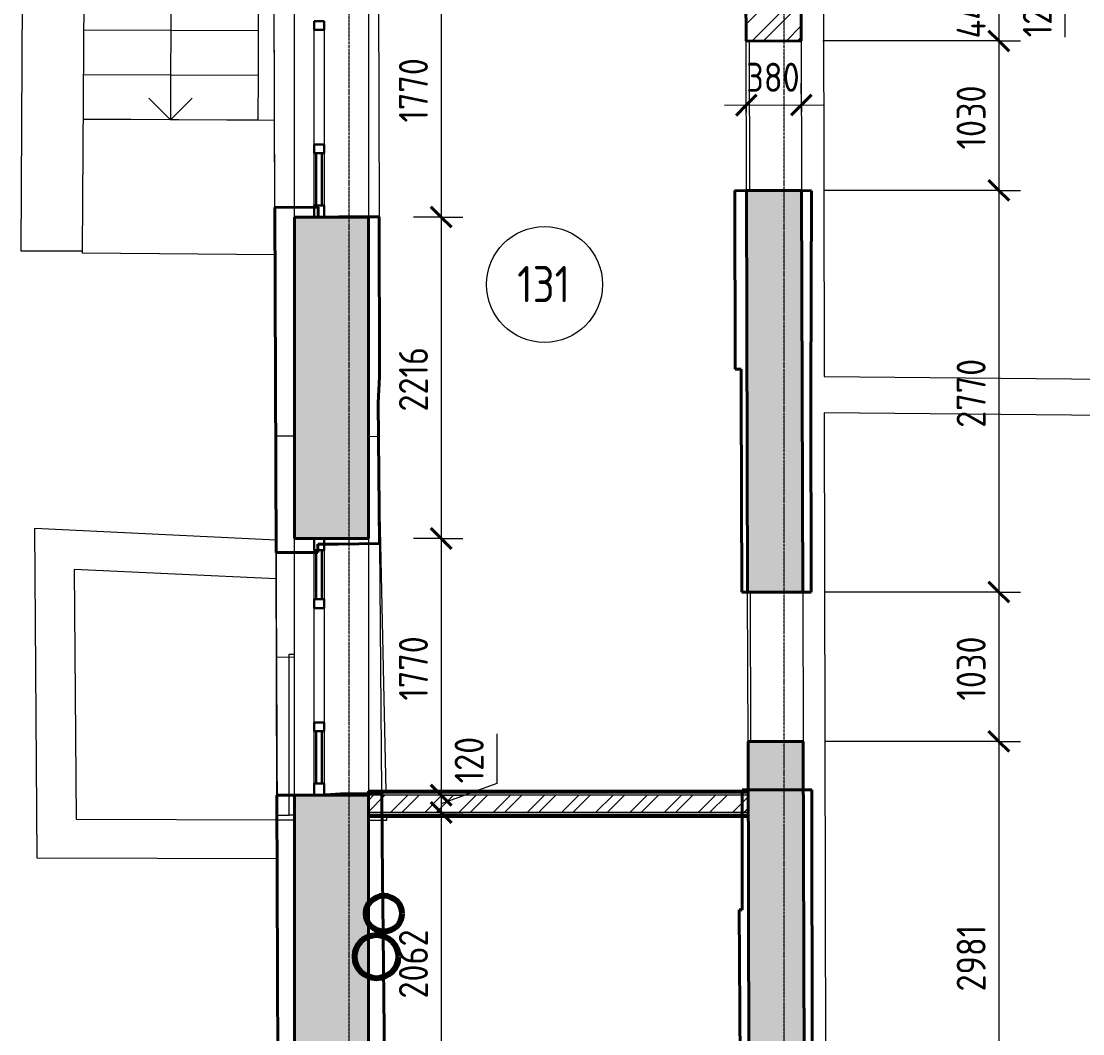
# Model space of a CAD drawing. Header units: millimetres. Extents: x -11886 to 68941, y -8130 to 45506.
# Drawn here: x 44150 to 51468, y 24425 to 31407 of the extents above; entities that cross this region are included whole.
import ezdxf

# ---------------------------------------------------------------- set-up
doc = ezdxf.new("R2010")
doc.units = ezdxf.units.MM
doc.linetypes.add('ADSK_Линия сетки', pattern=[25, 20, -2.5, 0, -2.5])
for name, color, linetype, lineweight in [('Витраж', 7, 'Continuous', 18), ('Лестницы', 7, 'Continuous', 18), ('Марки помещений', 7, 'Continuous', 20), ('Оси', 7, 'Continuous', 9), ('Панели витража', 7, 'Continuous', 18), ('Перекрытие', 7, 'Continuous', 18), ('Размеры', 7, 'Continuous', 9), ('Размеры-100', 7, 'Continuous', 9), ('Стены', 7, 'Continuous', 18), ('Стены внутренние', 7, 'Continuous', 18), ('Стены наружные', 7, 'Continuous', 18), ('Стены штриховка', 7, 'Continuous', 18), ('стояки', 7, 'Continuous', 9), ('Стрелки вверх', 7, 'Continuous', 18)]:
    doc.layers.add(name, color=color, linetype=linetype, lineweight=lineweight)
for name, color, linetype, lineweight, true_color in [('Линии', 7, 'Continuous', 9, 0x00a600), ('планы со стояками отопление_dwg', 7, 'Continuous', 9, 0x767676), ('Стены разрез', 7, 'Continuous', 40, 0xbb5389)]:
    doc.layers.add(name, color=color, linetype=linetype, lineweight=lineweight, true_color=true_color)
doc.styles.add('GOST Common_1', font='GOST_Common.ttf', dxfattribs={"width": 0.9, "height": 200})
doc.styles.add('GOST Common_2', font='GOST_Common.ttf', dxfattribs={"width": 0.9, "height": 250})
doc.dimstyles.new('ADSK_Основной_2_мм_Округление_до_1_мм_1', dxfattribs={"dimscale": 304.8, "dimtxt": 201.142999, "dimasz": 0.463911, "dimexe": 0.492126, "dimexo": 0.492126, "dimgap": 0.098425, "dimtad": 1, "dimdec": 0, "dimdsep": 46, "dimtxsty": 'GOST Common_1', "dimblk1": 'OBLIQUE', "dimblk2": 'OBLIQUE', "dimsah": 1, "dimcen": 0.09, "dimdle": 0.492126, "dimazin": 2, "dimtfac": 1, "dimtdec": 4, "dimtix": 1, "dimtmove": 1, "dimatfit": 3, "dimfxl": 1, "dimtvp": 1, "dimtolj": 1, "dimtzin": 0, "dimlwd": 20, "dimlwe": 20, "dimarcsym": 2})
doc.dimstyles.new('ADSK_Основной_2_мм_Округление_до_1_мм_2', dxfattribs={"dimscale": 304.8, "dimtxt": 201.142999, "dimasz": 0.463911, "dimexe": 0.492126, "dimexo": 0.492126, "dimgap": 0.098425, "dimtad": 1, "dimdec": 0, "dimdsep": 46, "dimtxsty": 'GOST Common_1', "dimblk1": 'OBLIQUE', "dimblk2": 'OBLIQUE', "dimsah": 1, "dimcen": 0.09, "dimdle": 0.492126, "dimazin": 2, "dimtfac": 1, "dimtdec": 4, "dimtix": 1, "dimtmove": 0, "dimatfit": 3, "dimfxl": 1, "dimtvp": 1, "dimtolj": 1, "dimtzin": 0, "dimlwd": 20, "dimlwe": 20, "dimarcsym": 2})
doc.dimstyles.new('ADSK_Основной_2_мм_Округление_до_1_мм_3', dxfattribs={"dimscale": 304.8, "dimtxt": 201.142999, "dimasz": 0.463911, "dimexe": 0.492126, "dimexo": 0.492126, "dimgap": 0.098425, "dimtad": 1, "dimdec": 0, "dimdsep": 46, "dimtxsty": 'GOST Common_1', "dimblk1": 'OBLIQUE', "dimblk2": 'OBLIQUE', "dimsah": 1, "dimcen": 0.09, "dimdle": 0.492126, "dimazin": 2, "dimtfac": 1, "dimtdec": 4, "dimtix": 1, "dimtmove": 0, "dimatfit": 3, "dimfxl": 1, "dimtvp": 1, "dimtolj": 1, "dimtzin": 0, "dimlwd": 20, "dimlwe": 20, "dimarcsym": 2})
pattern_1 = [(45, (0, 0), (-117.8655, 117.8655), []), (45, (78.58, 0), (-117.8655, 117.8655), [])]

# ---------------------------------------------------------------- blocks, each defined once
blk = doc.blocks.new('Существующие стены подвал 2 - Существующие стены подвал 2-649525-01 План 1-го этажа кладочный')
at = {"layer": 'Линии', "color": 243, "lineweight": 18, "true_color": 0xbb5389}
for p, q in [((46033.2, 28545.5), (45903.8, 28546.1)), ((45903.8, 28546.1), (45913.1, 25900.5)), ((45906.3, 27832.4), (45903.8, 28546.1)), ((46612.5, 28542.5), (46543.2, 28542.9)), ((46665.4, 26099.1), (46613, 28542.5)), ((45907.2, 27562), (45906.3, 27832.4)), ((45909.1, 27022), (45907.2, 27562)), ((45909.1, 27022), (46033.2, 27024.7)), ((45909.1, 27022), (45997.8, 27023.9)), ((45913, 25930.4), (45909.1, 27022)), ((45909.1, 27022), (45913, 25930.4)), ((45913, 25930.4), (45909.1, 27022)), ((46033.2, 25932.9), (45913, 25930.4)), ((45913, 25930.4), (45997.8, 25932.2)), ((45913.1, 25900.5), (45913, 25930.4)), ((46669.7, 25898.2), (46669.2, 25923.1)), ((45913.1, 25900.5), (46033.2, 25900.1)), ((46543.2, 25898.6), (46636.3, 25898.3)), ((46636.3, 25898.3), (46669.7, 25898.2))]:
    blk.add_line(p, q, dxfattribs=at)
blk = doc.blocks.new('Существующие стены 1 эт - Существующие стены 1 эт-653793-01 План 1-го этажа кладочный')
at = {"layer": 'Стены', "color": 243, "true_color": 0xbb5389}
for p, q in [((45903.8, 28546.1), (45890.9, 32185)), ((46611.1, 31812.6), (46616.7, 30058.8)), ((45898.2, 30124), (45892.4, 31757.9)), ((45898.2, 30124), (46168.2, 30125)), ((46238.2, 30057.6), (46336.6, 30057.9)), ((46336.6, 30057.9), (46616.7, 30058.8)), ((45906.3, 27832.4), (45903.8, 28546.1)), ((45907.2, 27562), (45906.3, 27832.4)), ((46168.2, 27744.7), (45906.6, 27743.7)), ((45912.5, 26070.1), (45906.6, 27743.7)), ((46334.7, 27802.3), (46238.2, 27801.5)), ((46619.2, 27804.9), (46334.7, 27802.3)), ((46619.2, 27804.9), (46634.5, 26099.1)), ((45913.1, 25900.5), (45907.2, 27562)), ((45912.5, 26070.1), (46033.4, 26070.5)), ((46238.2, 26072.7), (46350.1, 26078.8)), ((46350.1, 26078.8), (46543.2, 26080.6)), ((45930.2, 21076.8), (45913.6, 25765.5))]:
    blk.add_line(p, q, dxfattribs=at)
at = {"layer": 'Стены разрез'}
for p, q in [((49069.8, 30240.5), (49070.8, 29008.9)), ((49598.1, 30238.8), (49069.8, 30240.5)), ((49593.6, 28846.6), (49598.1, 30238.8)), ((45898.2, 30124), (46196.4, 30125.1)), ((45906.6, 27743.7), (45898.2, 30124)), ((46196.4, 30125.1), (46196.6, 30057.4)), ((46196.6, 30057.4), (46336.6, 30057.9)), ((46616.7, 30058.8), (46336.6, 30057.9)), ((46620.2, 28954.4), (46616.7, 30058.8)), ((49070.8, 29008.9), (49113.8, 29008.9)), ((49113.8, 29008.9), (49113.8, 28823.7)), ((46610.4, 28774.9), (46620.2, 28954.4)), ((49596.4, 27471.1), (49593.6, 28846.6)), ((46619.2, 27804.9), (46610.4, 28774.9)), ((49113.8, 28823.7), (49116.6, 27470.1)), ((45906.6, 27743.7), (46195.2, 27744.7)), ((46334.7, 27802.3), (46194.7, 27801.1)), ((46195.2, 27744.7), (46194.7, 27801.1)), ((46619.2, 27804.9), (46334.7, 27802.3)), ((49596.4, 27471.1), (49116.6, 27470.1)), ((45912.5, 26070.1), (46210.2, 26071.1)), ((45920.4, 23842.5), (45912.5, 26070.1)), ((46210.2, 26071.1), (46350.1, 26078.8)), ((46634.7, 26081.4), (46350.1, 26078.8)), ((46640, 25484.8), (46634.7, 26081.4)), ((49599.2, 26107.5), (49119.4, 26106.5)), ((49119.4, 26106.5), (49120.7, 25436.7)), ((49604.7, 23460.1), (49599.2, 26107.5)), ((46641.7, 25326.9), (46640, 25484.8)), ((49120.7, 25436.7), (49120.7, 25279)), ((46657, 23869.9), (46641.7, 25326.9)), ((49120.7, 25279), (49098.6, 25279)), ((49098.6, 25279), (49109.8, 23457.1))]:
    blk.add_line(p, q, dxfattribs=at)
blk = doc.blocks.new('Системная панель - _AR_Стекло_40мм_привязка по центру-V98-01 План 1-го этажа кладочный')
at = {"layer": 'Панели витража', "lineweight": 30}
for p, q in [((180, 20), (-180, 20)), ((-180, 20), (-180, -20)), ((180, -20), (180, 20)), ((-180, -20), (180, -20))]:
    blk.add_line(p, q, dxfattribs=at)
blk = doc.blocks.new('Прямоугольный импост - 70х20_60мм-V99-01 План 1-го этажа кладочный')
at = {"layer": 'Витраж', "lineweight": 30}
for p, q in [((-80, 35), (0, 35)), ((-80, -35), (-80, 35)), ((0, 35), (0, -35)), ((0, -35), (-80, -35))]:
    blk.add_line(p, q, dxfattribs=at)
blk = doc.blocks.new('Прямоугольный импост - 70х20_60мм-V100-01 План 1-го этажа кладочный')
at = {"layer": 'Витраж', "lineweight": 30}
for p, q in [((0, 35), (-80, 35)), ((-80, 35), (-80, -35)), ((0, -35), (0, 35)), ((-80, -35), (0, -35))]:
    blk.add_line(p, q, dxfattribs=at)
blk = doc.blocks.new('Системная панель - _AR_Стекло_40мм_привязка по центру-V101-01 План 1-го этажа кладочный')
at = {"layer": 'Панели витража', "lineweight": 30}
for p, q in [((170, 20), (-170, 20)), ((-170, 20), (-170, -20)), ((170, -20), (170, 20)), ((-170, -20), (170, -20))]:
    blk.add_line(p, q, dxfattribs=at)
blk = doc.blocks.new('Прямоугольный импост - 70х60мм-V16-01 План 1-го этажа кладочный')
at = {"layer": 'Витраж'}
for p, q in [((-6006, 11031.9), (-6006, 11391.9)), ((-5936, 11391.9), (-5936, 11031.9))]:
    blk.add_line(p, q, dxfattribs=at)
blk = doc.blocks.new('Прямоугольный импост - 70х60мм-V102-01 План 1-го этажа кладочный')
at = {"layer": 'Витраж'}
for p, q in [((46168.2, 27744.7), (46168.2, 27761.1)), ((46168.2, 27421.1), (46168.2, 27744.7)), ((46238.2, 27761.1), (46238.2, 27421.1))]:
    blk.add_line(p, q, dxfattribs=at)
blk = doc.blocks.new('Прямоугольный импост - 70х60мм-V103-01 План 1-го этажа кладочный')
at = {"layer": 'Витраж', "lineweight": 30}
for p, q in [((-30, 35), (30, 35)), ((-30, -35), (-30, 35)), ((30, 35), (30, -35)), ((30, -35), (-30, -35))]:
    blk.add_line(p, q, dxfattribs=at)
blk = doc.blocks.new('Прямоугольный импост - 70х60мм-1243040-01 План 1-го этажа кладочный')
at = {"layer": 'Витраж'}
for p, q in [((46168.2, 22619.2), (46168.2, 23409.2)), ((46238.2, 23409.2), (46238.2, 22619.2))]:
    blk.add_line(p, q, dxfattribs=at)
blk = doc.blocks.new('Системная панель - _AR_Стекло_40мм_привязка по центру-V94-01 План 1-го этажа кладочный')
at = {"layer": 'Панели витража', "lineweight": 30}
for p, q in [((180, 20), (-180, 20)), ((-180, 20), (-180, -20)), ((180, -20), (180, 20)), ((-180, -20), (180, -20))]:
    blk.add_line(p, q, dxfattribs=at)
blk = doc.blocks.new('Прямоугольный импост - 70х20_60мм-V96-01 План 1-го этажа кладочный')
at = {"layer": 'Витраж', "lineweight": 30}
for p, q in [((0, 35), (-80, 35)), ((-80, 35), (-80, -35)), ((0, -35), (0, 35)), ((-80, -35), (0, -35))]:
    blk.add_line(p, q, dxfattribs=at)
blk = doc.blocks.new('Прямоугольный импост - 70х60мм-V97-01 План 1-го этажа кладочный')
at = {"layer": 'Витраж', "lineweight": 30}
for p, q in [((-30, 35), (30, 35)), ((-30, -35), (-30, 35)), ((30, 35), (30, -35)), ((30, -35), (-30, -35))]:
    blk.add_line(p, q, dxfattribs=at)
blk = doc.blocks.new('Прямоугольный импост - 70х20_56мм-1423958-01 План 1-го этажа кладочный')
at = {"layer": 'Линии', "color": 8, "lineweight": 18, "true_color": 0x808080}
for p, q in [((45997.8, 27042.2), (46033.2, 27042.2)), ((45997.8, 26487.2), (45997.8, 27042.2))]:
    blk.add_line(p, q, dxfattribs=at)
blk = doc.blocks.new('Прямоугольный импост - 70х20_56мм-1423960-01 План 1-го этажа кладочный')
at = {"layer": 'Линии', "color": 8, "lineweight": 18, "true_color": 0x808080}
for p, q in [((45997.8, 25932.2), (45997.8, 26487.2)), ((46033.2, 25932.2), (45997.8, 25932.2))]:
    blk.add_line(p, q, dxfattribs=at)
blk = doc.blocks.new('планы со стояками отопление_dwg-1484427-01 План 1-го этажа кладочный')
at = {"layer": 'стояки', "color": 246, "lineweight": 80, "true_color": 0x7f001f}
blk.add_circle((219045.8, 181330.8), 124.3, dxfattribs=at)
at = {"layer": 'стояки', "color": 6, "lineweight": 80, "true_color": 0xff00ff}
blk.add_circle((218994.3, 181034.2), 149.9, dxfattribs=at)
blk = doc.blocks.new('ADSK_Марка_Помещение_ОдноЗначение - Номер-247393-01 План 1-го этажа кладочный')
at = {"layer": 'Марки помещений'}
blk.add_circle((0, 0), 4, dxfattribs=at)
blk = doc.blocks.new('DIMBLOCK551-01 План 1-го этажа кладочный')
at = {"layer": 'Размеры-100', "lineweight": 40, "transparency": 16777216}
for p, q in [((50889.8, 31838.1), (50819.1, 31908.8)), ((50889.8, 31838.1), (50960.5, 31767.4)), ((50889.8, 31718.1), (50819.1, 31788.8)), ((50889.8, 31718.1), (50960.5, 31647.4))]:
    blk.add_line(p, q, dxfattribs=at)
at = {"layer": 'Размеры-100', "lineweight": 20, "transparency": 16777216}
for p, q in [((50889.8, 31838.1), (50839.8, 31838.1)), ((50889.8, 31838.1), (50889.8, 31718.1)), ((50889.8, 31838.1), (51039.8, 31838.1)), ((51346.1, 31637.8), (50889.8, 31778.1)), ((50889.8, 31718.1), (50839.8, 31718.1)), ((50889.8, 31718.1), (51039.8, 31718.1)), ((51346.1, 31296.9), (51346.1, 31637.8))]:
    blk.add_line(p, q, dxfattribs=at)
at = {"layer": 'Размеры-100', "color": 0, "lineweight": 20, "transparency": 16777216, "insert": (51054.7, 31296.9), "char_height": 200, "width": 409.104, "attachment_point": 1, "rotation": 90, "line_spacing_factor": 1.022761, "style": 'GOST Common_1'}
blk.add_mtext('120', dxfattribs=at)
blk = doc.blocks.new('_Oblique')
at = {"color": 0, "linetype": 'ByBlock', "lineweight": -2}
blk.add_line((-0.5, -0.5), (0.5, 0.5), dxfattribs=at)
blk = doc.blocks.new('DIMBLOCK552-01 План 1-го этажа кладочный')
at = {"layer": 'Размеры-100', "lineweight": 40, "transparency": 16777216}
for p, q in [((50889.8, 31718.1), (50819.1, 31788.8)), ((50889.8, 31718.1), (50960.5, 31647.4)), ((50889.8, 31271.3), (50819.1, 31342)), ((50889.8, 31271.3), (50960.5, 31200.6))]:
    blk.add_line(p, q, dxfattribs=at)
at = {"layer": 'Размеры-100', "lineweight": 20, "transparency": 16777216}
for p, q in [((50889.8, 31718.1), (50839.8, 31718.1)), ((50889.8, 31718.1), (50889.8, 31271.3)), ((50889.8, 31718.1), (51039.8, 31718.1)), ((50889.8, 31271.3), (49676.8, 31271.3)), ((50889.8, 31271.3), (51039.8, 31271.3))]:
    blk.add_line(p, q, dxfattribs=at)
at = {"layer": 'Размеры-100', "color": 0, "lineweight": 20, "transparency": 16777216, "insert": (50598.4, 31288.4), "char_height": 200, "width": 495.016, "attachment_point": 1, "rotation": 90, "line_spacing_factor": 1.022761, "style": 'GOST Common_1'}
blk.add_mtext('447', dxfattribs=at)
blk = doc.blocks.new('DIMBLOCK553-01 План 1-го этажа кладочный')
at = {"layer": 'Размеры-100', "lineweight": 40, "transparency": 16777216}
for p, q in [((50889.8, 31271.3), (50819.1, 31342)), ((50889.8, 31271.3), (50960.5, 31200.6)), ((50889.8, 30241.3), (50819.1, 30312)), ((50889.8, 30241.3), (50960.5, 30170.6))]:
    blk.add_line(p, q, dxfattribs=at)
at = {"layer": 'Размеры-100', "lineweight": 20, "transparency": 16777216}
for p, q in [((50889.8, 31271.3), (49676.8, 31271.3)), ((50889.8, 31271.3), (50889.8, 30241.3)), ((50889.8, 31271.3), (51039.8, 31271.3)), ((50889.8, 30241.3), (49679.7, 30241.3)), ((50889.8, 30241.3), (51039.8, 30241.3))]:
    blk.add_line(p, q, dxfattribs=at)
at = {"layer": 'Размеры-100', "color": 0, "lineweight": 20, "transparency": 16777216, "insert": (50598.4, 30522.8), "char_height": 200, "width": 560.473, "attachment_point": 1, "rotation": 90, "line_spacing_factor": 1.022761, "style": 'GOST Common_1'}
blk.add_mtext('1030', dxfattribs=at)
blk = doc.blocks.new('DIMBLOCK554-01 План 1-го этажа кладочный')
at = {"layer": 'Размеры-100', "lineweight": 40, "transparency": 16777216}
for p, q in [((50889.8, 30241.3), (50819.1, 30312)), ((50889.8, 30241.3), (50960.5, 30170.6)), ((50889.8, 27471.3), (50819.1, 27542)), ((50889.8, 27471.3), (50960.5, 27400.6))]:
    blk.add_line(p, q, dxfattribs=at)
at = {"layer": 'Размеры-100', "lineweight": 20, "transparency": 16777216}
for p, q in [((50889.8, 30241.3), (49679.7, 30241.3)), ((50889.8, 30241.3), (50889.8, 27471.3)), ((50889.8, 30241.3), (51039.8, 30241.3)), ((50889.8, 27471.3), (49687.5, 27471.3)), ((50889.8, 27471.3), (51039.8, 27471.3))]:
    blk.add_line(p, q, dxfattribs=at)
at = {"layer": 'Размеры-100', "color": 0, "lineweight": 20, "transparency": 16777216, "insert": (50598.4, 28604), "char_height": 200, "width": 605.475, "attachment_point": 1, "rotation": 90, "line_spacing_factor": 1.022761, "style": 'GOST Common_1'}
blk.add_mtext('2770', dxfattribs=at)
blk = doc.blocks.new('DIMBLOCK555-01 План 1-го этажа кладочный')
at = {"layer": 'Размеры-100', "lineweight": 40, "transparency": 16777216}
for p, q in [((50889.8, 27471.3), (50819.1, 27542)), ((50889.8, 27471.3), (50960.5, 27400.6)), ((50889.8, 26441.3), (50819.1, 26512)), ((50889.8, 26441.3), (50960.5, 26370.6))]:
    blk.add_line(p, q, dxfattribs=at)
at = {"layer": 'Размеры-100', "lineweight": 20, "transparency": 16777216}
for p, q in [((50889.8, 27471.3), (49687.5, 27471.3)), ((50889.8, 27471.3), (50889.8, 26441.3)), ((50889.8, 27471.3), (51039.8, 27471.3)), ((50889.8, 26441.3), (49690.5, 26441.3)), ((50889.8, 26441.3), (51039.8, 26441.3))]:
    blk.add_line(p, q, dxfattribs=at)
at = {"layer": 'Размеры-100', "color": 0, "lineweight": 20, "transparency": 16777216, "insert": (50598.4, 26722.7), "char_height": 200, "width": 560.473, "attachment_point": 1, "rotation": 90, "line_spacing_factor": 1.022761, "style": 'GOST Common_1'}
blk.add_mtext('1030', dxfattribs=at)
blk = doc.blocks.new('DIMBLOCK556-01 План 1-го этажа кладочный')
at = {"layer": 'Размеры-100', "lineweight": 40, "transparency": 16777216}
for p, q in [((50889.8, 26441.3), (50819.1, 26512)), ((50889.8, 26441.3), (50960.5, 26370.6)), ((50889.8, 23460), (50819.1, 23530.7)), ((50889.8, 23460), (50960.5, 23389.3))]:
    blk.add_line(p, q, dxfattribs=at)
at = {"layer": 'Размеры-100', "lineweight": 20, "transparency": 16777216}
for p, q in [((50889.8, 26441.3), (49690.5, 26441.3)), ((50889.8, 26441.3), (50889.8, 23460)), ((50889.8, 26441.3), (51039.8, 26441.3)), ((50889.8, 23460), (49698.9, 23460)), ((50889.8, 23460), (51039.8, 23460))]:
    blk.add_line(p, q, dxfattribs=at)
at = {"layer": 'Размеры-100', "color": 0, "lineweight": 20, "transparency": 16777216, "insert": (50598.4, 24717.1), "char_height": 200, "width": 560.473, "attachment_point": 1, "rotation": 90, "line_spacing_factor": 1.022761, "style": 'GOST Common_1'}
blk.add_mtext('2981', dxfattribs=at)
blk = doc.blocks.new('DIMBLOCK641-01 План 1-го этажа кладочный')
at = {"layer": 'Размеры-100', "lineweight": 20, "transparency": 16777216}
for p, q in [((47044.9, 31977.4), (47044.9, 30057.4)), ((47044.9, 31827.4), (46853.2, 31827.4)), ((47044.9, 31827.4), (47194.9, 31827.4)), ((47044.9, 30057.4), (46853.2, 30057.4)), ((47044.9, 30057.4), (47194.9, 30057.4))]:
    blk.add_line(p, q, dxfattribs=at)
at = {"layer": 'Размеры-100', "lineweight": 40, "transparency": 16777216}
for p, q in [((47044.9, 31827.4), (46974.2, 31898.1)), ((47044.9, 31827.4), (47115.6, 31756.7)), ((47044.9, 30057.4), (46974.2, 30128.1)), ((47044.9, 30057.4), (47115.6, 29986.7))]:
    blk.add_line(p, q, dxfattribs=at)
at = {"layer": 'Размеры-100', "color": 0, "lineweight": 20, "transparency": 16777216, "insert": (46753.5, 30708.9), "char_height": 200, "width": 560.473, "attachment_point": 1, "rotation": 90, "line_spacing_factor": 1.022761, "style": 'GOST Common_1'}
blk.add_mtext('1770', dxfattribs=at)
blk = doc.blocks.new('DIMBLOCK642-01 План 1-го этажа кладочный')
at = {"layer": 'Размеры-100', "lineweight": 40, "transparency": 16777216}
for p, q in [((47044.9, 30057.4), (46974.2, 30128.1)), ((47044.9, 30057.4), (47115.6, 29986.7)), ((47044.9, 27841.1), (46974.2, 27911.8)), ((47044.9, 27841.1), (47115.6, 27770.4))]:
    blk.add_line(p, q, dxfattribs=at)
at = {"layer": 'Размеры-100', "lineweight": 20, "transparency": 16777216}
for p, q in [((47044.9, 30057.4), (46853.2, 30057.4)), ((47044.9, 30057.4), (47044.9, 27841.1)), ((47044.9, 30057.4), (47194.9, 30057.4)), ((47044.9, 27841.1), (46853.2, 27841.1)), ((47044.9, 27841.1), (47194.9, 27841.1))]:
    blk.add_line(p, q, dxfattribs=at)
at = {"layer": 'Размеры-100', "color": 0, "lineweight": 20, "transparency": 16777216, "insert": (46753.5, 28715.8), "char_height": 200, "width": 560.473, "attachment_point": 1, "rotation": 90, "line_spacing_factor": 1.022761, "style": 'GOST Common_1'}
blk.add_mtext('2216', dxfattribs=at)
blk = doc.blocks.new('DIMBLOCK643-01 План 1-го этажа кладочный')
at = {"layer": 'Размеры-100', "lineweight": 40, "transparency": 16777216}
for p, q in [((47044.9, 27841.1), (46974.2, 27911.8)), ((47044.9, 27841.1), (47115.6, 27770.4)), ((47044.9, 26071.1), (46974.2, 26141.8)), ((47044.9, 26071.1), (47115.6, 26000.4))]:
    blk.add_line(p, q, dxfattribs=at)
at = {"layer": 'Размеры-100', "lineweight": 20, "transparency": 16777216}
for p, q in [((47044.9, 27841.1), (46853.2, 27841.1)), ((47044.9, 27841.1), (47044.9, 26071.1)), ((47044.9, 27841.1), (47194.9, 27841.1)), ((47044.9, 26071.1), (46994.8, 26071.1)), ((47044.9, 26071.1), (47194.9, 26071.1))]:
    blk.add_line(p, q, dxfattribs=at)
at = {"layer": 'Размеры-100', "color": 0, "lineweight": 20, "transparency": 16777216, "insert": (46753.5, 26722.6), "char_height": 200, "width": 560.473, "attachment_point": 1, "rotation": 90, "line_spacing_factor": 1.022761, "style": 'GOST Common_1'}
blk.add_mtext('1770', dxfattribs=at)
blk = doc.blocks.new('DIMBLOCK644-01 План 1-го этажа кладочный')
at = {"layer": 'Размеры-100', "lineweight": 20, "transparency": 16777216}
for p, q in [((47429, 26493.2), (47429, 26152.2)), ((47429, 26152.2), (47044.9, 26011.1)), ((47044.9, 26071.1), (46994.8, 26071.1)), ((47044.9, 26071.1), (47044.9, 25951.1)), ((47044.9, 26071.1), (47194.9, 26071.1)), ((47044.9, 25951.1), (46994.8, 25951.1)), ((47044.9, 25951.1), (47194.9, 25951.1))]:
    blk.add_line(p, q, dxfattribs=at)
at = {"layer": 'Размеры-100', "lineweight": 40, "transparency": 16777216}
for p, q in [((47044.9, 26071.1), (46974.2, 26141.8)), ((47044.9, 26071.1), (47115.6, 26000.4)), ((47044.9, 25951.1), (46974.2, 26021.8)), ((47044.9, 25951.1), (47115.6, 25880.4))]:
    blk.add_line(p, q, dxfattribs=at)
at = {"layer": 'Размеры-100', "color": 0, "lineweight": 20, "transparency": 16777216, "insert": (47137.7, 26152.2), "char_height": 200, "width": 409.104, "attachment_point": 1, "rotation": 90, "line_spacing_factor": 1.022761, "style": 'GOST Common_1'}
blk.add_mtext('120', dxfattribs=at)
blk = doc.blocks.new('DIMBLOCK645-01 План 1-го этажа кладочный')
at = {"layer": 'Размеры-100', "lineweight": 40, "transparency": 16777216}
for p, q in [((47044.9, 25951.1), (46974.2, 26021.8)), ((47044.9, 25951.1), (47115.6, 25880.4)), ((47044.9, 23889.2), (46974.2, 23959.9)), ((47044.9, 23889.2), (47115.6, 23818.5))]:
    blk.add_line(p, q, dxfattribs=at)
at = {"layer": 'Размеры-100', "lineweight": 20, "transparency": 16777216}
for p, q in [((47044.9, 25951.1), (46994.8, 25951.1)), ((47044.9, 25951.1), (47044.9, 23889.2)), ((47044.9, 25951.1), (47194.9, 25951.1)), ((47044.9, 23889.2), (46853.2, 23889.2)), ((47044.9, 23889.2), (47194.9, 23889.2))]:
    blk.add_line(p, q, dxfattribs=at)
at = {"layer": 'Размеры-100', "color": 0, "lineweight": 20, "transparency": 16777216, "insert": (46753.5, 24667.9), "char_height": 200, "width": 605.475, "attachment_point": 1, "rotation": 90, "line_spacing_factor": 1.022761, "style": 'GOST Common_1'}
blk.add_mtext('2062', dxfattribs=at)
blk = doc.blocks.new('DIMBLOCK746-01 План 1-го этажа кладочный')
at = {"layer": 'Размеры-100', "lineweight": 20, "transparency": 16777216}
for p, q in [((49148, 30828.9), (49147.6, 30978.9)), ((49528, 30829.9), (49527.6, 30979.9)), ((48998, 30828.4), (49678, 30830.4)), ((49148, 30828.9), (49148.1, 30778.8)), ((49528, 30829.9), (49528.1, 30779.9))]:
    blk.add_line(p, q, dxfattribs=at)
at = {"layer": 'Размеры-100', "lineweight": 40, "transparency": 16777216}
for p, q in [((49148, 30828.9), (49218.5, 30899.8)), ((49528, 30829.9), (49598.5, 30900.8)), ((49148, 30828.9), (49077.5, 30758)), ((49528, 30829.9), (49457.5, 30759))]:
    blk.add_line(p, q, dxfattribs=at)
at = {"layer": 'Размеры-100', "color": 0, "lineweight": 20, "transparency": 16777216, "insert": (49148, 31120.2), "char_height": 200, "width": 454.106, "attachment_point": 1, "rotation": 0.1627, "line_spacing_factor": 1.022761, "style": 'GOST Common_1'}
blk.add_mtext('380', dxfattribs=at)

msp = doc.modelspace()

# ---------------------------------------------------------------- hatches: boundary and pattern name
at = {"layer": 'Стены внутренние', "true_color": 0xc0c0c0}
h = msp.add_hatch(color=9, dxfattribs=at)
h.paths.add_polyline_path([(49161.7, 26010.8), (49541.7, 26011.9), (49540.5, 26441.3), (49160.5, 26440.2), (49161.7, 26011.9)])
h.paths.add_polyline_path([(49157.5, 27470.2), (49537.5, 27471.3), (49529.7, 30240.2), (49149.7, 30239.1), (49154.1, 28690)])
h.paths.add_polyline_path([(49145.7, 31629), (49525.7, 31630), (49514.2, 35692.9), (49134.2, 35691.6), (49145.7, 31630.2)])
h.paths.add_polyline_path([(49131.3, 36724.8), (49511.3, 36726.2), (49510.8, 36878.8), (49130.8, 36883.1), (49131.3, 36725.9)])
at = {"layer": 'Стены внутренние', "lineweight": 9}
h = msp.add_hatch(dxfattribs=at)
h.set_pattern_fill('FP_1', color=256, style=0, pattern_type=2)
h.set_pattern_definition(pattern_1)
h.paths.add_polyline_path([(49146.8, 31270.2), (49526.8, 31271.3), (49525.7, 31630), (49145.7, 31628.7), (49146.7, 31271.3)])
h = msp.add_hatch(dxfattribs=at)
h.set_pattern_fill('FP_1', color=256, style=0, pattern_type=2)
h.set_pattern_definition(pattern_1)
h.paths.add_polyline_path([(47865.8, 25951.1), (49161.9, 25951.1), (49161.4, 26071.1), (46543.2, 26070.1), (46543.2, 25951.1), (46751.1, 25951.1)])
at = {"layer": 'Стены внутренние', "true_color": 0xc0c0c0}
h = msp.add_hatch(color=9, dxfattribs=at)
h.paths.add_polyline_path([(49556.2, 20891.9), (49552.8, 22107.5), (49172.8, 22106.4), (49176.2, 20893.7), (49552.8, 20891.9)])
h.paths.add_polyline_path([(49168.9, 23458.9), (49548.9, 23460.1), (49541.7, 26011.9), (49161.7, 26010.8), (49168.9, 23460)])
at = {"layer": 'Стены наружные', "true_color": 0xc0c0c0}
h = msp.add_hatch(color=9, dxfattribs=at)
h.paths.add_polyline_path([(46078.8, 20934.1), (46543.2, 20934.1), (46543.2, 22119.2), (46033.2, 22119.2), (46033.2, 20934.1)])
h.paths.add_polyline_path([(46033.2, 23889.2), (46543.2, 23889.2), (46543.2, 26071.1), (46033.2, 26070.1), (46033.2, 23913)])
h.paths.add_polyline_path([(46033.2, 27841.1), (46543.2, 27841.1), (46543.2, 30057.4), (46033.2, 30057.4), (46033.2, 27929.2)])
h.paths.add_polyline_path([(46399.5, 31827.4), (46543.2, 31827.4), (46543.2, 34118.8), (46033.2, 34118.8), (46033.2, 31827.4), (46396.8, 31827.4)])
h.paths.add_polyline_path([(46187.7, 35888.8), (46543.2, 35888.8), (46543.2, 43249.2), (46033.2, 43249.2), (46033.2, 35888.8)])

# ---------------------------------------------------------------- linework, layer by layer
at = {"layer": 'Лестницы'}
for p, q in [((45784.2, 31649.4), (45783.2, 31341.3)), ((45783.2, 31341.3), (44580.4, 31345.1)), ((45783.2, 31341.3), (44580.4, 31345.1)), ((45783.2, 31341.3), (45782.2, 31033.2)), ((45782.2, 31033.2), (44578.3, 31037)), ((45782.2, 31033.2), (44578.3, 31037)), ((45782.2, 31033.2), (45781.2, 30725.1)), ((45781.2, 30725.1), (44576.1, 30728.9))]:
    msp.add_line(p, q, dxfattribs=at)
at = {"layer": 'Линии', "color": 8, "lineweight": 18, "true_color": 0x808080}
for p, q in [((44149.8, 29822.7), (44177.4, 36098)), ((44611.2, 35681.4), (44569.6, 29821.9)), ((49680.4, 31690.1), (49685.2, 28956.7)), ((49173, 30240.2), (49171.2, 31270.3)), ((44568.8, 29820.9), (44149.8, 29822.7)), ((44568.8, 29822), (44568.8, 29820.9)), ((44569.6, 29821.9), (44568.8, 29822)), ((49685.2, 28956.7), (55586.9, 28902.5)), ((49685.6, 28706.7), (49697.6, 21839.8)), ((55588, 28652.5), (49685.6, 28706.7)), ((44260.3, 25635.5), (44243.4, 27910.9)), ((44243.4, 27910.9), (45906.3, 27832.4)), ((45906.3, 27832.4), (45907.2, 27562)), ((44515.5, 27627.8), (44528.3, 25904.7)), ((45907.2, 27562), (44515.5, 27627.8)), ((49179.6, 26440.2), (49177.8, 27470.2)), ((44528.3, 25904.7), (45913.1, 25900.5)), ((45913.2, 25630.5), (45914, 25900.5)), ((45913.2, 25630.5), (44260.3, 25635.5))]:
    msp.add_line(p, q, dxfattribs=at)
at = {"layer": 'Оси', "linetype": 'ADSK_Линия сетки'}
for p, q in [((46409.9, -7330.4), (46409.9, 44534.8)), ((49409.9, -7330.4), (49409.9, 44534.8))]:
    msp.add_line(p, q, dxfattribs=at)
at = {"layer": 'Перекрытие', "color": 136, "true_color": 0x008080}
for p, q in [((45896.1, 30722.1), (44576.1, 30731.5)), ((45899.3, 29799.9), (45896.1, 30722.1)), ((44569.6, 29821.9), (44569.6, 29809.4)), ((44569.6, 29809.4), (45899.3, 29799.9))]:
    msp.add_line(p, q, dxfattribs=at)
at = {"layer": 'Стены внутренние', "lineweight": 40}
for p, q in [((49526.8, 31271.3), (49514.2, 35692.9)), ((49134.5, 35581.3), (49146.8, 31270.2)), ((49146.8, 31270.2), (49526.8, 31271.3)), ((49529.7, 30241.3), (49149.7, 30240.2)), ((49149.7, 30240.2), (49157.5, 27470.2)), ((49537.5, 27471.3), (49529.7, 30241.3)), ((49157.5, 27470.2), (49537.5, 27471.3)), ((49540.5, 26441.3), (49160.5, 26440.2)), ((49160.5, 26440.2), (49168.9, 23458.9)), ((49548.9, 23460), (49540.5, 26441.3)), ((49161.4, 26099.1), (46543.2, 26099.1)), ((46543.2, 26099.1), (46543.2, 25923.1)), ((46543.2, 25923.1), (49161.9, 25923.1))]:
    msp.add_line(p, q, dxfattribs=at)
at = {"layer": 'Стены внутренние'}
for p, q in [((49149.7, 30240.2), (49146.8, 31270.2)), ((49526.8, 31271.3), (49529.7, 30241.3)), ((49529.7, 30240.2), (49149.7, 30239.1)), ((49160.5, 26440.2), (49157.5, 27470.2)), ((49537.5, 27471), (49540.5, 26441.3))]:
    msp.add_line(p, q, dxfattribs=at)
at = {"layer": 'Стены наружные'}
for p, q in [((46033.2, 30057.4), (46033.2, 31827.4)), ((46543.2, 31827.4), (46543.2, 30058.5)), ((46033.2, 26071.1), (46033.2, 27841.1)), ((46543.2, 27841.1), (46543.2, 26099.1))]:
    msp.add_line(p, q, dxfattribs=at)
at = {"layer": 'Стены наружные', "lineweight": 40}
for p, q in [((46033.2, 30057.4), (46033.2, 27841.1)), ((46543.2, 30057.4), (46033.2, 30057.4)), ((46543.2, 27841.1), (46543.2, 30057.4)), ((46033.2, 27841.1), (46543.2, 27841.1)), ((46033.2, 26071.1), (46033.2, 23889.2)), ((46543.2, 26071.1), (46033.2, 26071.1)), ((46543.2, 23889.2), (46543.2, 25923.1))]:
    msp.add_line(p, q, dxfattribs=at)
at = {"layer": 'Стены штриховка'}
for p, q in [((49161.5, 26090.1), (46543.2, 26090.1)), ((49161.5, 26084.1), (46543.2, 26084.1)), ((49161.5, 26071.1), (46543.2, 26071.1)), ((49161.9, 25951.1), (46543.2, 25951.1)), ((49161.9, 25938.1), (46543.2, 25938.1)), ((49161.9, 25932.1), (46543.2, 25932.1))]:
    msp.add_line(p, q, dxfattribs=at)
at = {"layer": 'Стрелки вверх'}
for p, q in [((45181.6, 31651.3), (45180.6, 31343.2)), ((45180.6, 31343.2), (45179.6, 31035.1)), ((45179.6, 31035.1), (45178.7, 30727.2)), ((45178.7, 30727), (45029.1, 30877.5)), ((45178.7, 30727), (45329.1, 30876.5))]:
    msp.add_line(p, q, dxfattribs=at)

# ---------------------------------------------------------------- block references
at = {"layer": 'Витраж', "extrusion": (0, 0, -1), "rotation": 90.00000000000026}
for name, p in [('Прямоугольный импост - 70х60мм-V97-01 План 1-го этажа кладочный', (-46203.2, 31377.4)), ('Прямоугольный импост - 70х60мм-V97-01 План 1-го этажа кладочный', (-46203.2, 30527.4)), ('Прямоугольный импост - 70х20_60мм-V99-01 План 1-го этажа кладочный', (-46203.2, 27841.1)), ('Прямоугольный импост - 70х60мм-V103-01 План 1-го этажа кладочный', (-46203.2, 27391.1)), ('Прямоугольный импост - 70х60мм-V103-01 План 1-го этажа кладочный', (-46203.2, 26541.1))]:
    msp.add_blockref(name, p, dxfattribs=at)
at = {"layer": 'Витраж'}
for name, p in [('Прямоугольный импост - 70х60мм-1243040-01 План 1-го этажа кладочный', (0, 7938.3)), ('Прямоугольный импост - 70х60мм-V16-01 План 1-го этажа кладочный', (52174.3, 19105.5)), ('Прямоугольный импост - 70х60мм-V102-01 План 1-го этажа кладочный', (0, 0)), ('Прямоугольный импост - 70х60мм-1243040-01 План 1-го этажа кладочный', (0, 3952)), ('Прямоугольный импост - 70х60мм-V16-01 План 1-го этажа кладочный', (52174.3, 15119.2))]:
    msp.add_blockref(name, p, dxfattribs=at)
at = {"layer": 'Витраж', "rotation": 269.9999999999997}
for name, p in [('Прямоугольный импост - 70х20_60мм-V96-01 План 1-го этажа кладочный', (46203.2, 30057.4)), ('Прямоугольный импост - 70х20_60мм-V100-01 План 1-го этажа кладочный', (46203.2, 26071.1))]:
    msp.add_blockref(name, p, dxfattribs=at)
at = {"layer": 'Линии', "color": 243, "lineweight": 18, "true_color": 0xbb5389}
msp.add_blockref('Существующие стены подвал 2 - Существующие стены подвал 2-649525-01 План 1-го этажа кладочный', (0, 0), dxfattribs=at)
at = {"layer": 'Линии', "color": 8, "lineweight": 18, "true_color": 0x808080}
for name in ['Прямоугольный импост - 70х20_56мм-1423958-01 План 1-го этажа кладочный', 'Прямоугольный импост - 70х20_56мм-1423960-01 План 1-го этажа кладочный']:
    msp.add_blockref(name, (0, 0), dxfattribs=at)
at = {"layer": 'Марки помещений', "xscale": 99.99999999999993, "yscale": 99.99999999999993, "zscale": 99.99999999999993}
msp.add_blockref('ADSK_Марка_Помещение_ОдноЗначение - Номер-247393-01 План 1-го этажа кладочный', (47757.3, 29592), dxfattribs=at)
at = {"layer": 'Панели витража', "rotation": 89.99999999999974}
for name, p in [('Системная панель - _AR_Стекло_40мм_привязка по центру-V94-01 План 1-го этажа кладочный', (46203.2, 30317.4)), ('Системная панель - _AR_Стекло_40мм_привязка по центру-V101-01 План 1-го этажа кладочный', (46203.2, 27591.1)), ('Системная панель - _AR_Стекло_40мм_привязка по центру-V98-01 План 1-го этажа кладочный', (46203.2, 26331.1))]:
    msp.add_blockref(name, p, dxfattribs=at)
at = {"layer": 'планы со стояками отопление_dwg', "color": 6, "true_color": 0xff00ff}
msp.add_blockref('планы со стояками отопление_dwg-1484427-01 План 1-го этажа кладочный', (-172395.5, -156077), dxfattribs=at)
at = {"layer": 'Стены разрез'}
msp.add_blockref('Существующие стены 1 эт - Существующие стены 1 эт-653793-01 План 1-го этажа кладочный', (0, 0), dxfattribs=at)

# ---------------------------------------------------------------- texts
at = {"layer": 'Марки помещений', "lineweight": 9, "insert": (47568.8, 29719.8), "char_height": 250, "width": 468.987, "attachment_point": 1, "style": 'GOST Common_2'}
msp.add_mtext('131', dxfattribs=at)

# ---------------------------------------------------------------- dimensions: what is measured, and where the dimension line sits
at = {"layer": 'Размеры', "lineweight": 20}
for base, p1, p2, angle, dimstyle, override, picture, middle in [((47044.9, 30057.4), (46703.2, 31827.4), (46703.2, 30057.4), 90, 'ADSK_Основной_2_мм_Округление_до_1_мм_2', {"dimpost": '<>', "dimfxl": 1770}, 'DIMBLOCK641-01 План 1-го этажа кладочный', (46914.9, 30942.4)), ((50889.8, 31271.3), (50989.8, 31718.1), (49526.8, 31271.3), 90, 'ADSK_Основной_2_мм_Округление_до_1_мм_2', {"dimpost": '<>', "dimfxl": 1529.716951}, 'DIMBLOCK552-01 План 1-го этажа кладочный', (50759.8, 31494.7)), ((50889.8, 30241.3), (49526.8, 31271.3), (49529.7, 30241.3), 90, 'ADSK_Основной_2_мм_Округление_до_1_мм_2', {"dimpost": '<>', "dimfxl": 1030}, 'DIMBLOCK553-01 План 1-го этажа кладочный', (50759.8, 30756.3)), ((49528, 30829.9), (49147.7, 30928.8), (49527.7, 30929.9), 0.1627, 'ADSK_Основной_2_мм_Округление_до_1_мм_3', {"dimpost": '<>', "dimfxl": 380}, 'DIMBLOCK746-01 План 1-го этажа кладочный', (49337.6, 30959.4)), ((50889.8, 27471.3), (49529.7, 30241.3), (49537.5, 27471.3), 90, 'ADSK_Основной_2_мм_Округление_до_1_мм_2', {"dimpost": '<>', "dimfxl": 2770.051567}, 'DIMBLOCK554-01 План 1-го этажа кладочный', (50759.8, 28856.3)), ((47044.9, 27841.1), (46703.2, 30057.4), (46703.2, 27841.1), 90, 'ADSK_Основной_2_мм_Округление_до_1_мм_2', {"dimpost": '<>', "dimfxl": 2216.297843}, 'DIMBLOCK642-01 План 1-го этажа кладочный', (46914.9, 28949.3)), ((47044.9, 26071.1), (46703.2, 27841.1), (47144.8, 26071.1), 90, 'ADSK_Основной_2_мм_Округление_до_1_мм_2', {"dimpost": '<>', "dimfxl": 1824.262313}, 'DIMBLOCK643-01 План 1-го этажа кладочный', (46914.9, 26956.1)), ((50889.8, 26441.3), (49537.5, 27471.3), (49540.5, 26441.3), 90, 'ADSK_Основной_2_мм_Округление_до_1_мм_2', {"dimpost": '<>', "dimfxl": 1030}, 'DIMBLOCK555-01 План 1-го этажа кладочный', (50759.8, 26956.3)), ((50889.8, 23460), (49540.5, 26441.3), (49548.9, 23460), 90, 'ADSK_Основной_2_мм_Округление_до_1_мм_2', {"dimpost": '<>', "dimfxl": 2981.334841}, 'DIMBLOCK556-01 План 1-го этажа кладочный', (50759.8, 24950.6)), ((47044.9, 23889.2), (47144.8, 25951.1), (46703.2, 23889.2), 90, 'ADSK_Основной_2_мм_Округление_до_1_мм_2', {"dimpost": '<>', "dimfxl": 2108.739161}, 'DIMBLOCK645-01 План 1-го этажа кладочный', (46914.9, 24920.2))]:
    dim = msp.add_linear_dim(base=base, p1=p1, p2=p2, angle=angle, dimstyle=dimstyle, override=override, dxfattribs=at)
    dim.commit()
    dim.dimension.update_dxf_attribs({"geometry": picture, "text_midpoint": middle})
for base, p1, p2, picture, middle in [((50889.8, 31718.1), (50989.8, 31838.1), (50989.8, 31718.1), 'DIMBLOCK551-01 План 1-го этажа кладочный', (51188.1, 31501.4)), ((47044.9, 25951.1), (47144.8, 26071.1), (47144.8, 25951.1), 'DIMBLOCK644-01 План 1-го этажа кладочный', (47271, 26356.8))]:
    dim = msp.add_linear_dim(base=base, p1=p1, p2=p2, angle=90, dimstyle='ADSK_Основной_2_мм_Округление_до_1_мм_1', override={"dimpost": '<>', "dimfxl": 120}, dxfattribs=at)
    dim.commit()
    dim.dimension.update_dxf_attribs({"geometry": picture, "text_midpoint": middle, "dimtype": 160, "text_rotation": 90})

doc.saveas('drawing.dxf')
